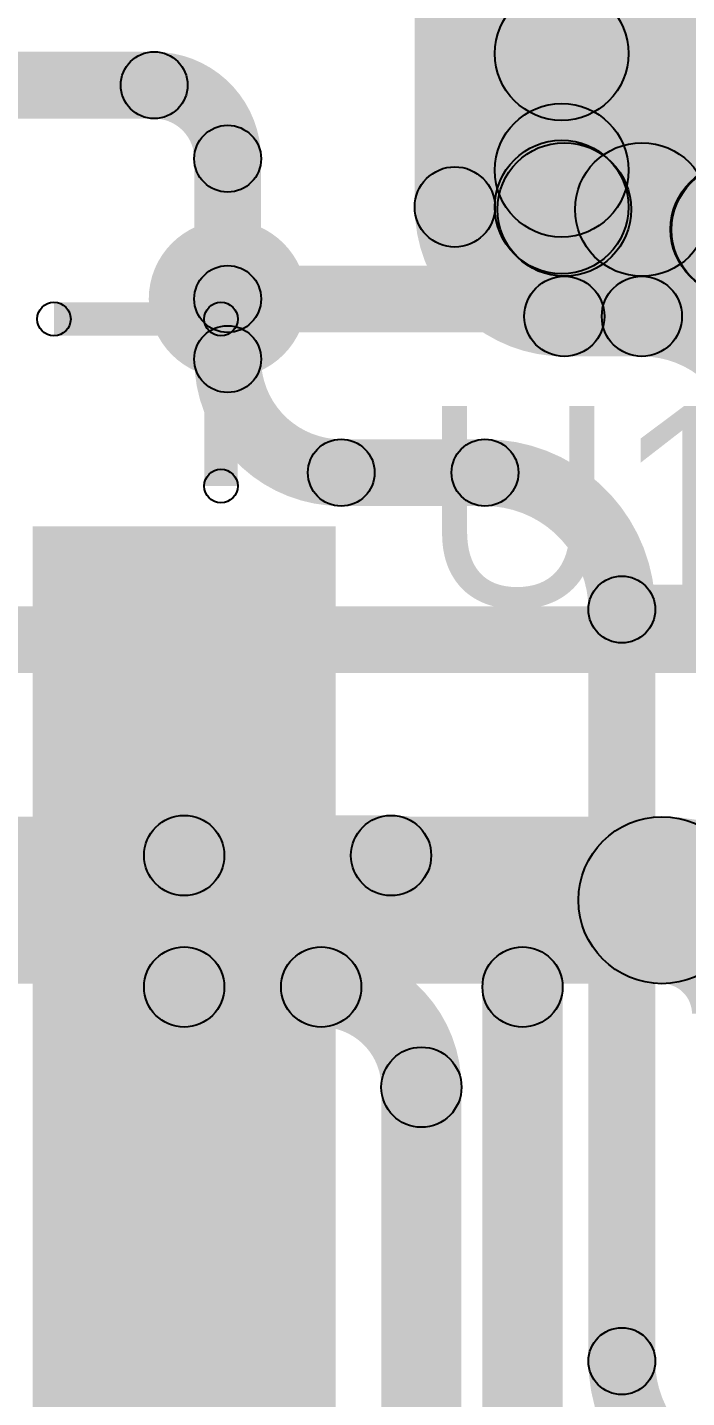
# Model space of a CAD drawing. Header units: millimetres. Extents: x 0 to 2, y 0 to 5.09.
# Drawn here: x 1.626 to 1.7247, y 4.6335 to 4.8387 of the extents above; entities that cross this region are included whole.
import ezdxf

# ---------------------------------------------------------------- set-up
doc = ezdxf.new("R2010")
doc.units = ezdxf.units.MM
doc.header["$MEASUREMENT"] = 0
for name, color, linetype in [('BottomLayer', 5, 'Continuous'), ('TopLayer', 1, 'Continuous'), ('TopOverlay', 2, 'Continuous'), ('TopPaste', 8, 'Continuous'), ('TopSolder', 216, 'Continuous'), ('ViaHoleLayer', 16, 'Continuous')]:
    doc.layers.add(name, color=color, linetype=linetype)

# ---------------------------------------------------------------- blocks, each defined once
blk = doc.blocks.new('28_QFN__5_5__2')
at = {"layer": 'TopLayer'}
for points in [[(0.07579, 0.06496), (0.11319, 0.06496), (0.11319, 0.05315), (0.07579, 0.05315)], [(0.07579, 0.04528), (0.11319, 0.04528), (0.11319, 0.03346), (0.07579, 0.03346)], [(0.07579, 0.02559), (0.11319, 0.02559), (0.11319, 0.01378), (0.07579, 0.01378)], [(0.07579, 0.00591), (0.11319, 0.00591), (0.11319, -0.00591), (0.07579, -0.00591)], [(0.07579, -0.01378), (0.11319, -0.01378), (0.11319, -0.02559), (0.07579, -0.02559)], [(0.07579, -0.03346), (0.11319, -0.03346), (0.11319, -0.04528), (0.07579, -0.04528)], [(0.07579, -0.05315), (0.11319, -0.05315), (0.11319, -0.06496), (0.07579, -0.06496)]]:
    blk.add_hatch(color=1, dxfattribs=at).paths.add_polyline_path(points)
at = {"layer": 'TopOverlay'}
h = blk.add_hatch(color=2, dxfattribs=at)
edge = h.paths.add_edge_path()
edge.add_arc((0.075, 0.1), 0.0025, 0, 360)
for points in [[(0.075, 0.0975), (0.075, 0.1025), (0.1, 0.1025), (0.1, 0.0975)], [(0.1025, 0.075), (0.0975, 0.075), (0.0975, 0.1), (0.1025, 0.1)]]:
    blk.add_hatch(color=2, dxfattribs=at).paths.add_polyline_path(points)
h = blk.add_hatch(color=2, dxfattribs=at)
edge = h.paths.add_edge_path()
edge.add_arc((0.1, 0.1), 0.0025, 0, 360)
h = blk.add_hatch(color=2, dxfattribs=at)
edge = h.paths.add_edge_path()
edge.add_arc((0.1, 0.1), 0.0025, 0, 360)
h = blk.add_hatch(color=2, dxfattribs=at)
edge = h.paths.add_edge_path()
edge.add_arc((0.1, 0.075), 0.0025, 0, 360)
at = {"layer": 'TopPaste'}
for points in [[(0.07579, 0.06496), (0.11319, 0.06496), (0.11319, 0.05315), (0.07579, 0.05315)], [(0.07579, 0.04528), (0.11319, 0.04528), (0.11319, 0.03346), (0.07579, 0.03346)], [(0.07579, 0.02559), (0.11319, 0.02559), (0.11319, 0.01378), (0.07579, 0.01378)], [(0.07579, 0.00591), (0.11319, 0.00591), (0.11319, -0.00591), (0.07579, -0.00591)], [(0.07579, -0.01378), (0.11319, -0.01378), (0.11319, -0.02559), (0.07579, -0.02559)], [(0.07579, -0.03346), (0.11319, -0.03346), (0.11319, -0.04528), (0.07579, -0.04528)], [(0.07579, -0.05315), (0.11319, -0.05315), (0.11319, -0.06496), (0.07579, -0.06496)]]:
    blk.add_hatch(color=8, dxfattribs=at).paths.add_polyline_path(points)
at = {"layer": 'TopSolder'}
for points in [[(0.07179, 0.06896), (0.11719, 0.06896), (0.11719, 0.04915), (0.07179, 0.04915)], [(0.07179, 0.04928), (0.11719, 0.04928), (0.11719, 0.02946), (0.07179, 0.02946)], [(0.07179, 0.02959), (0.11719, 0.02959), (0.11719, 0.00978), (0.07179, 0.00978)], [(0.07179, 0.00991), (0.11719, 0.00991), (0.11719, -0.00991), (0.07179, -0.00991)], [(0.07179, -0.00978), (0.11719, -0.00978), (0.11719, -0.02959), (0.07179, -0.02959)], [(0.07179, -0.02946), (0.11719, -0.02946), (0.11719, -0.04928), (0.07179, -0.04928)], [(0.07179, -0.04915), (0.11719, -0.04915), (0.11719, -0.06896), (0.07179, -0.06896)]]:
    blk.add_hatch(color=216, dxfattribs=at).paths.add_polyline_path(points)
at = {"layer": 'TopOverlay'}
for centre in [(0.075, 0.1), (0.1, 0.1), (0.1, 0.1), (0.1, 0.075)]:
    blk.add_circle(centre, 0.0025, dxfattribs=at)

msp = doc.modelspace()

# ---------------------------------------------------------------- hatches: boundary and pattern name
at = {"layer": 'BottomLayer'}
for points in [[(1.471, 4.825), (1.471, 4.835), (1.645, 4.835), (1.645, 4.825)], [(1.661, 4.798), (1.651, 4.798), (1.651, 4.819), (1.661, 4.819)], [(1.656, 4.793), (1.656, 4.803), (1.74892, 4.803), (1.74892, 4.793)], [(1.45566, 4.742), (1.45566, 4.752), (1.768, 4.752), (1.768, 4.742)], [(1.599, 4.6955), (1.599, 4.7205), (1.721, 4.7205), (1.721, 4.6955)]]:
    msp.add_hatch(color=5, dxfattribs=at).paths.add_polyline_path(points)
h = msp.add_hatch(color=5, dxfattribs=at)
edge = h.paths.add_edge_path()
edge.add_arc((1.645, 4.83), 0.005, 0, 360)
h = msp.add_hatch(color=5, dxfattribs=at)
edge = h.paths.add_edge_path()
edge.add_arc((1.645, 4.83), 0.005, 0, 360)
h = msp.add_hatch(color=5, dxfattribs=at)
edge = h.paths.add_edge_path()
edge.add_arc((1.656, 4.819), 0.005, 0, 360)
h = msp.add_hatch(color=5, dxfattribs=at)
edge = h.paths.add_edge_path()
edge.add_arc((1.656, 4.819), 0.005, 0, 360)
h = msp.add_hatch(color=5, dxfattribs=at)
edge = h.paths.add_edge_path()
edge.add_arc((1.656, 4.798), 0.01181, 0, 360)
h = msp.add_hatch(color=5, dxfattribs=at)
edge = h.paths.add_edge_path()
edge.add_arc((1.656, 4.798), 0.005, 0, 360)
h = msp.add_hatch(color=5, dxfattribs=at)
edge = h.paths.add_edge_path()
edge.add_arc((1.656, 4.798), 0.005, 0, 360)
h = msp.add_hatch(color=5, dxfattribs=at)
edge = h.paths.add_edge_path()
edge.add_arc((1.721, 4.708), 0.0125, 0, 360)
h = msp.add_hatch(color=5, dxfattribs=at)
edge = h.paths.add_edge_path()
edge.add_arc((1.721, 4.708), 0.0125, 0, 360)
at = {"layer": 'TopLayer'}
for points in [[(1.69893, 4.86302), (1.71307, 4.87716), (1.75536, 4.83488), (1.74121, 4.82074)], [(1.71307, 4.8102), (1.69893, 4.82434), (1.74493, 4.87034), (1.75907, 4.8562)], [(1.696, 4.81178), (1.684, 4.81178), (1.684, 4.86), (1.696, 4.86)], [(1.716, 4.81178), (1.696, 4.81178), (1.696, 4.86), (1.716, 4.86)], [(1.69893, 4.82767), (1.71307, 4.84181), (1.73937, 4.81551), (1.72523, 4.80137)], [(1.70639, 4.8014), (1.70639, 4.8214), (1.718, 4.8214), (1.718, 4.8014)], [(1.70639, 4.7894), (1.70639, 4.8014), (1.718, 4.8014), (1.718, 4.7894)], [(1.661, 4.789), (1.651, 4.789), (1.651, 4.798), (1.661, 4.798)], [(1.673, 4.767), (1.673, 4.777), (1.69451, 4.777), (1.69451, 4.767)], [(1.72, 4.639), (1.71, 4.639), (1.71, 4.75151), (1.72, 4.75151)], [(1.64949, 4.70869), (1.64949, 4.72069), (1.68046, 4.72069), (1.68046, 4.70869)], [(1.64949, 4.689), (1.64949, 4.701), (1.67, 4.701), (1.67, 4.689)], [(1.70614, 4.55364), (1.69414, 4.55364), (1.69414, 4.695), (1.70614, 4.695)], [(1.691, 4.625), (1.679, 4.625), (1.679, 4.68), (1.691, 4.68)]]:
    msp.add_hatch(color=1, dxfattribs=at).paths.add_polyline_path(points)
h = msp.add_hatch(color=1, dxfattribs=at)
edge = h.paths.add_edge_path()
edge.add_arc((1.706, 4.83474), 0.01, 0, 360)
h = msp.add_hatch(color=1, dxfattribs=at)
edge = h.paths.add_edge_path()
edge.add_arc((1.706, 4.81727), 0.01, 0, 360)
h = msp.add_hatch(color=1, dxfattribs=at)
edge = h.paths.add_edge_path()
edge.add_arc((1.706, 4.81178), 0.01, 0, 360)
h = msp.add_hatch(color=1, dxfattribs=at)
edge = h.paths.add_edge_path()
edge.add_arc((1.70639, 4.8114), 0.01, 0, 360)
h = msp.add_hatch(color=1, dxfattribs=at)
edge = h.paths.add_edge_path()
edge.add_arc((1.718, 4.8114), 0.01, 0, 360)
h = msp.add_hatch(color=1, dxfattribs=at)
edge = h.paths.add_edge_path()
edge.add_arc((1.718, 4.8114), 0.01, 0, 360)
h = msp.add_hatch(color=1, dxfattribs=at)
edge = h.paths.add_edge_path()
edge.add_arc((1.7323, 4.80844), 0.01, 0, 360)
h = msp.add_hatch(color=1, dxfattribs=at)
edge = h.paths.add_edge_path()
edge.add_arc((1.73245, 4.80837), 0.01, 0, 360)
h = msp.add_hatch(color=1, dxfattribs=at)
edge = h.paths.add_edge_path()
edge.add_arc((1.69, 4.81178), 0.006, 0, 360)
h = msp.add_hatch(color=1, dxfattribs=at)
edge = h.paths.add_edge_path()
edge.add_arc((1.69, 4.81178), 0.006, 0, 360)
h = msp.add_hatch(color=1, dxfattribs=at)
edge = h.paths.add_edge_path()
edge.add_arc((1.656, 4.798), 0.01181, 0, 360)
h = msp.add_hatch(color=1, dxfattribs=at)
edge = h.paths.add_edge_path()
edge.add_arc((1.656, 4.798), 0.005, 0, 360)
h = msp.add_hatch(color=1, dxfattribs=at)
edge = h.paths.add_edge_path()
edge.add_arc((1.70639, 4.7954), 0.006, 0, 360)
h = msp.add_hatch(color=1, dxfattribs=at)
edge = h.paths.add_edge_path()
edge.add_arc((1.70639, 4.7954), 0.006, 0, 360)
h = msp.add_hatch(color=1, dxfattribs=at)
edge = h.paths.add_edge_path()
edge.add_arc((1.718, 4.7954), 0.006, 0, 360)
h = msp.add_hatch(color=1, dxfattribs=at)
edge = h.paths.add_edge_path()
edge.add_arc((1.718, 4.7954), 0.006, 0, 360)
h = msp.add_hatch(color=1, dxfattribs=at)
edge = h.paths.add_edge_path()
edge.add_arc((1.656, 4.789), 0.005, 0, 360)
h = msp.add_hatch(color=1, dxfattribs=at)
edge = h.paths.add_edge_path()
edge.add_arc((1.656, 4.789), 0.005, 0, 360)
h = msp.add_hatch(color=1, dxfattribs=at)
edge = h.paths.add_edge_path()
edge.add_arc((1.673, 4.772), 0.005, 0, 360)
h = msp.add_hatch(color=1, dxfattribs=at)
edge = h.paths.add_edge_path()
edge.add_arc((1.673, 4.772), 0.005, 0, 360)
h = msp.add_hatch(color=1, dxfattribs=at)
edge = h.paths.add_edge_path()
edge.add_arc((1.69451, 4.772), 0.005, 0, 360)
h = msp.add_hatch(color=1, dxfattribs=at)
edge = h.paths.add_edge_path()
edge.add_arc((1.69451, 4.772), 0.005, 0, 360)
h = msp.add_hatch(color=1, dxfattribs=at)
edge = h.paths.add_edge_path()
edge.add_arc((1.715, 4.75151), 0.005, 0, 360)
h = msp.add_hatch(color=1, dxfattribs=at)
edge = h.paths.add_edge_path()
edge.add_arc((1.715, 4.75151), 0.005, 0, 360)
h = msp.add_hatch(color=1, dxfattribs=at)
edge = h.paths.add_edge_path()
edge.add_arc((1.64949, 4.71469), 0.006, 0, 360)
h = msp.add_hatch(color=1, dxfattribs=at)
edge = h.paths.add_edge_path()
edge.add_arc((1.68046, 4.71469), 0.006, 0, 360)
h = msp.add_hatch(color=1, dxfattribs=at)
edge = h.paths.add_edge_path()
edge.add_arc((1.68046, 4.71469), 0.006, 0, 360)
h = msp.add_hatch(color=1, dxfattribs=at)
edge = h.paths.add_edge_path()
edge.add_arc((1.64949, 4.695), 0.006, 0, 360)
h = msp.add_hatch(color=1, dxfattribs=at)
edge = h.paths.add_edge_path()
edge.add_arc((1.67, 4.695), 0.006, 0, 360)
h = msp.add_hatch(color=1, dxfattribs=at)
edge = h.paths.add_edge_path()
edge.add_arc((1.67, 4.695), 0.006, 0, 360)
h = msp.add_hatch(color=1, dxfattribs=at)
edge = h.paths.add_edge_path()
edge.add_arc((1.70014, 4.695), 0.006, 0, 360)
h = msp.add_hatch(color=1, dxfattribs=at)
edge = h.paths.add_edge_path()
edge.add_arc((1.70014, 4.695), 0.006, 0, 360)
h = msp.add_hatch(color=1, dxfattribs=at)
edge = h.paths.add_edge_path()
edge.add_arc((1.685, 4.68), 0.006, 0, 360)
h = msp.add_hatch(color=1, dxfattribs=at)
edge = h.paths.add_edge_path()
edge.add_arc((1.685, 4.68), 0.006, 0, 360)
h = msp.add_hatch(color=1, dxfattribs=at)
edge = h.paths.add_edge_path()
edge.add_arc((1.715, 4.639), 0.005, 0, 360)
h = msp.add_hatch(color=1, dxfattribs=at)
edge = h.paths.add_edge_path()
edge.add_arc((1.715, 4.639), 0.005, 0, 360)
at = {"layer": 'ViaHoleLayer'}
h = msp.add_hatch(color=16, dxfattribs=at)
edge = h.paths.add_edge_path()
edge.add_arc((1.656, 4.798), 0.00591, 0, 360)

# ---------------------------------------------------------------- linework, layer by layer
at = {"layer": 'BottomLayer'}
for points, const_width in [([(1.645, 4.83, -0.414214), (1.656, 4.819)], 0.01), ([(1.721, 4.708, -0.414214), (1.738, 4.691)], 0.025), ([(1.64166, 4.598, -0.414214), (1.599, 4.64066)], 0.025)]:
    msp.add_lwpolyline(points, format="xyb", dxfattribs=dict(at, const_width=const_width))
for centre, radius in [((1.645, 4.83), 0.005), ((1.645, 4.83), 0.005), ((1.656, 4.819), 0.005), ((1.656, 4.819), 0.005), ((1.656, 4.798), 0.005), ((1.656, 4.798), 0.005), ((1.721, 4.708), 0.0125), ((1.721, 4.708), 0.0125)]:
    msp.add_circle(centre, radius, dxfattribs=at)
at = {"layer": 'TopLayer'}
for points, const_width in [([(1.718, 4.8114, -0.414214), (1.754, 4.7754)], 0.02), ([(1.70639, 4.7954, -0.414214), (1.69, 4.81178)], 0.012), ([(1.718, 4.7954, -0.414214), (1.738, 4.7754)], 0.012), ([(1.673, 4.772, -0.414214), (1.656, 4.789)], 0.01), ([(1.69451, 4.772, -0.414214), (1.715, 4.75151)], 0.01), ([(1.68046, 4.71469, -0.414214), (1.70014, 4.695)], 0.012), ([(1.67, 4.695, -0.414214), (1.685, 4.68)], 0.012), ([(1.735, 4.619, -0.414214), (1.715, 4.639)], 0.01)]:
    msp.add_lwpolyline(points, format="xyb", dxfattribs=dict(at, const_width=const_width))
for centre, radius in [((1.706, 4.83474), 0.01), ((1.706, 4.81727), 0.01), ((1.706, 4.81178), 0.01), ((1.70639, 4.8114), 0.01), ((1.718, 4.8114), 0.01), ((1.718, 4.8114), 0.01), ((1.7323, 4.80844), 0.01), ((1.73245, 4.80837), 0.01), ((1.69, 4.81178), 0.006), ((1.69, 4.81178), 0.006), ((1.656, 4.798), 0.005), ((1.70639, 4.7954), 0.006), ((1.70639, 4.7954), 0.006), ((1.718, 4.7954), 0.006), ((1.718, 4.7954), 0.006), ((1.656, 4.789), 0.005), ((1.656, 4.789), 0.005), ((1.673, 4.772), 0.005), ((1.673, 4.772), 0.005), ((1.69451, 4.772), 0.005), ((1.69451, 4.772), 0.005), ((1.715, 4.75151), 0.005), ((1.715, 4.75151), 0.005), ((1.64949, 4.71469), 0.006), ((1.68046, 4.71469), 0.006), ((1.68046, 4.71469), 0.006), ((1.64949, 4.695), 0.006), ((1.67, 4.695), 0.006), ((1.67, 4.695), 0.006), ((1.70014, 4.695), 0.006), ((1.70014, 4.695), 0.006), ((1.685, 4.68), 0.006), ((1.685, 4.68), 0.006), ((1.715, 4.639), 0.005), ((1.715, 4.639), 0.005)]:
    msp.add_circle(centre, radius, dxfattribs=at)

# ---------------------------------------------------------------- block references
at = {"rotation": 360}
msp.add_blockref('28_QFN__5_5__2', (1.555, 4.695), dxfattribs=at)

# ---------------------------------------------------------------- texts
at = {"layer": 'TopOverlay'}
msp.add_text('U1', height=0.03, dxfattribs=at).set_placement((1.685, 4.752))

doc.saveas('drawing.dxf')
